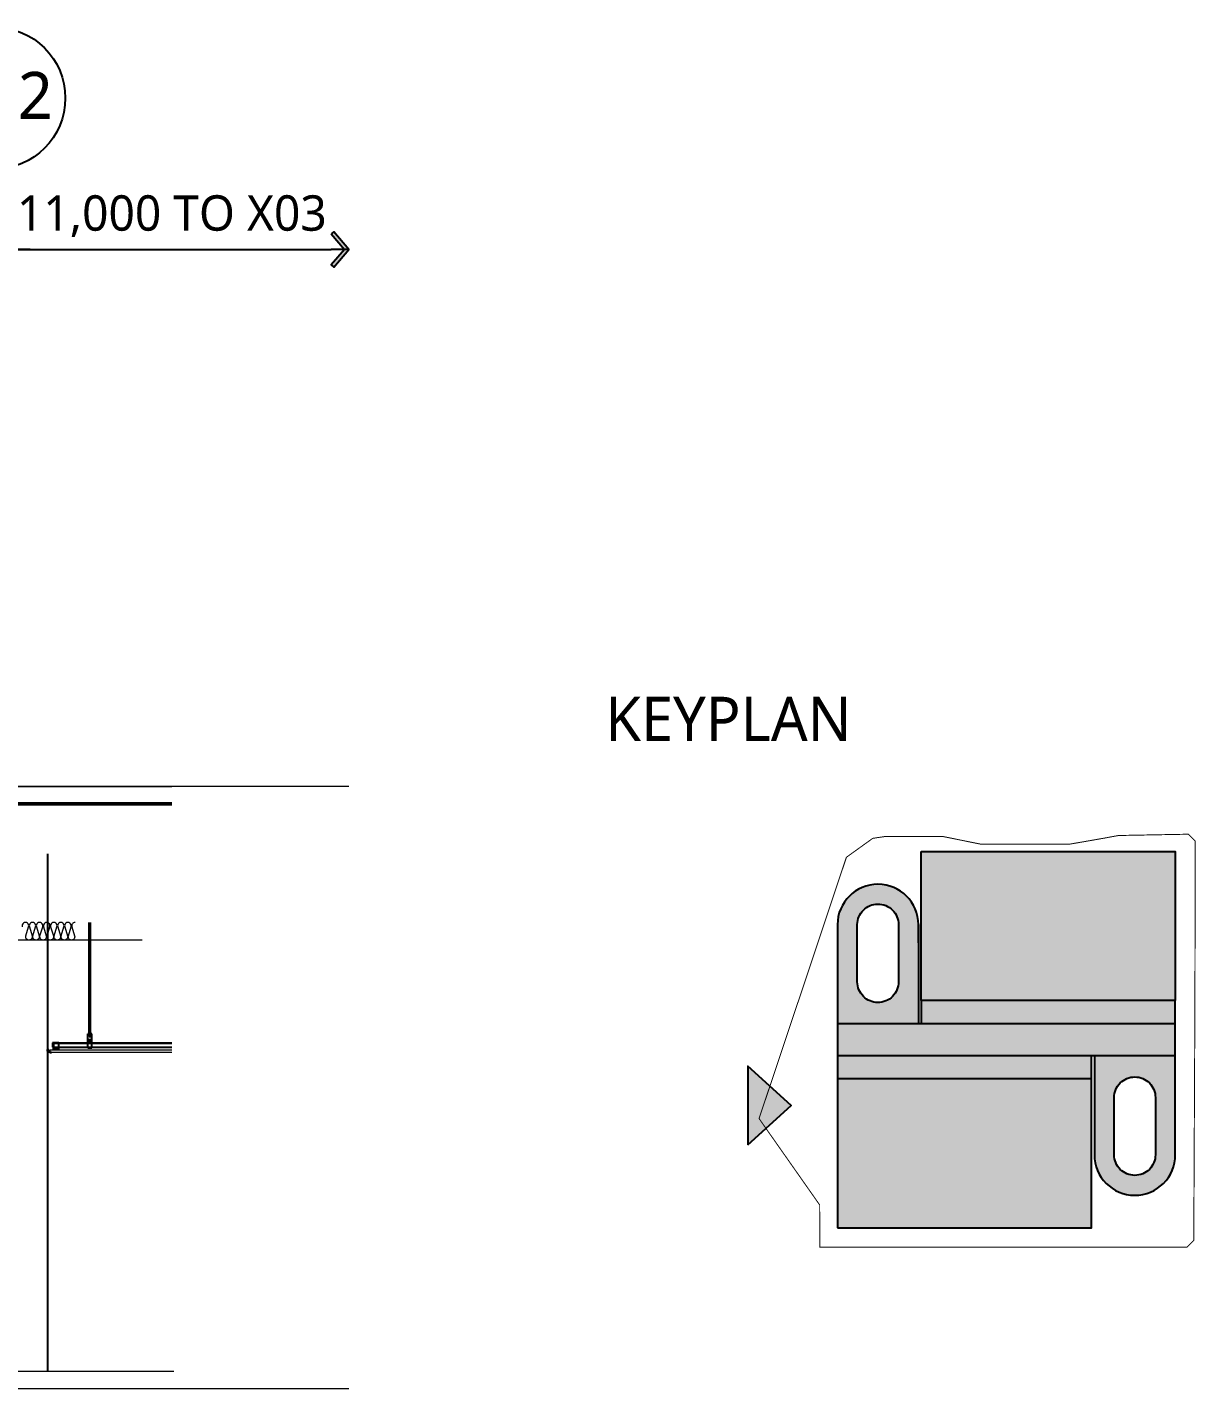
# Model space of a CAD drawing. Header units: millimetres. Extents: x -420989 to -259189, y -1306565 to -1134794.
# Drawn here: x -270149 to -260252, y -1146594 to -1135062 of the extents above; entities that cross this region are included whole.
import ezdxf
from ezdxf.enums import TextEntityAlignment as Align

# ---------------------------------------------------------------- set-up
doc = ezdxf.new("R2010")
doc.units = ezdxf.units.MM
doc.header["$LTSCALE"] = 100
doc.header["$MEASUREMENT"] = 0
for name, pattern in [('CEN', [62, 60, -1, 0, -1]), ('DASHDOTX2', [2, 1, -0.5, 0, -0.5]), ('HID', [2, 1.1, -0.9]), ('PHANTOM', [63.5, 31.75, -6.35, 6.35, -6.35, 6.35, -6.35])]:
    doc.linetypes.add(name, pattern=pattern)
doc.layers.get('0').update_dxf_attribs({"linetype": 'CONTINUOUS'})
for name, color, linetype, lineweight in [('A-AXIS-BUBL', 7, 'CONTINUOUS', 25), ('A-AXIS-LINE', 1, 'CEN', 15), ('A-BOND-LIN1', 4, 'DASHDOTX2', 25), ('A-CONC-LIN1', 2, 'CONTINUOUS', 40), ('A-CONC-LIN2', 7, 'CONTINUOUS', 25), ('A-WAXM-DRYW', 4, 'CONTINUOUS', 25), ('A-XXXX-FIN2', 6, 'CONTINUOUS', 20), ('A-XXXX-INSL2', 8, 'CONTINUOUS', 18), ('A-XXXX-SYMB', 7, 'CONTINUOUS', 25), ('A-XXXX-TXT2', 3, 'CONTINUOUS', 25), ('A-XXXX-WAT1', 9, 'HID', 20)]:
    doc.layers.add(name, color=color, linetype=linetype, lineweight=lineweight)
for name, color, linetype in [('A-DIMS', 7, 'CONTINUOUS'), ('A-MKXS-LEAD', 7, 'CONTINUOUS'), ('CEIL', 8, 'CONTINUOUS'), ('ELE-8', 8, 'CONTINUOUS'), ('FIN', 5, 'CONTINUOUS'), ('색상', 7, 'CONTINUOUS')]:
    doc.layers.add(name, color=color, linetype=linetype)
doc.styles.add('HY울릉도L', font='')
doc.styles.add('맑은고딕', font='malgun.ttf')
doc.styles.get('HY울릉도L').set_extended_font_data('HYwulM')
doc.dimstyles.new('CDIM', dxfattribs={"dimtxt": 3, "dimasz": 1.5, "dimexe": 2, "dimexo": 1, "dimgap": 1, "dimtad": 1, "dimdec": 0, "dimrnd": 0.5, "dimzin": 0, "dimdsep": 32, "dimlunit": 6, "dimtxsty": 'HY울릉도L', "dimblk1": '_CIDOT', "dimblk2": '_CIDOT', "dimsah": 1, "dimcen": 5.5, "dimclrd": 2, "dimclre": 2, "dimclrt": 7, "dimadec": 0, "dimazin": 0, "dimtfac": 1, "dimtdec": 0, "dimtix": 1, "dimtmove": 2, "dimatfit": 1, "dimldrblk": '_CIDOT', "dimfxl": 1, "dimtolj": 1, "dimtzin": 0, "dimlwd": -1, "dimarcsym": 0})

# ---------------------------------------------------------------- blocks, each defined once
blk = doc.blocks.new('_CIDOT')
at = {"color": 0, "linetype": 'ByBlock'}
blk.add_line((2, 0), (-1, 0), dxfattribs=at)
at = {"color": 0, "linetype": 'ByBlock', "const_width": 0.5}
blk.add_lwpolyline([(-0.25, 0, 1), (0.25, 0, 1)], format="xyb", close=True, dxfattribs=at)
blk = doc.blocks.new('*D119')
at = {"layer": 'A-DIMS', "lineweight": -2, "transparency": 16777216}
for p, q in [((-281424, -1138444), (-281424, -1136744)), ((-270424, -1138444), (-270424, -1136744))]:
    blk.add_line(p, q, dxfattribs=at)
at = {"layer": 'A-DIMS', "transparency": 16777216}
blk.add_line((-270574, -1136944), (-281274, -1136944), dxfattribs=at)
at = {"layer": 'A-DIMS', "transparency": 16777216, "xscale": 150, "yscale": 150, "zscale": 150, "rotation": 180}
blk.add_blockref('_CIDOT', (-281424, -1136944), dxfattribs=at)
at = {"layer": 'A-DIMS', "transparency": 16777216, "xscale": 150, "yscale": 150, "zscale": 150}
blk.add_blockref('_CIDOT', (-270424, -1136944), dxfattribs=at)
at = {"layer": 'A-DIMS', "color": 3, "transparency": 16777216, "insert": (-275924, -1136663), "char_height": 300, "attachment_point": 5, "style": '맑은고딕'}
blk.add_mtext('\\A1;11,000', dxfattribs=at)
blk = doc.blocks.new('ARROW2')
blk.add_lwpolyline([(-1.002, 0.87), (-0.262, 0), (-1.002, -0.87), (-0.85, -1), (0, 0), (-0.85, 1)], close=True)
for points in [[(-1.002, 0.87), (-0.85, 1), (-0.262, 0), (0, 0)], [(-0.262, 0), (0, 0), (-1.002, -0.87), (-0.85, -1)]]:
    blk.add_solid(points)
at = {"layer": 'A-XXXX-SYMB'}
blk.add_line((0, 0), (-1.002, 0), dxfattribs=at)
blk = doc.blocks.new('*D144')
at = {"layer": 'A-DIMS', "lineweight": -2, "transparency": 16777216}
blk.add_line((-270424, -1138444), (-270424, -1136744), dxfattribs=at)
at = {"layer": 'A-DIMS', "transparency": 16777216}
blk.add_line((-270274, -1136944), (-267574, -1136944), dxfattribs=at)
at = {"layer": 'A-DIMS', "transparency": 16777216, "xscale": 150, "yscale": 150, "zscale": 150}
blk.add_blockref('ARROW2', (-267424, -1136944), dxfattribs=at)
at = {"layer": 'A-DIMS', "transparency": 16777216, "xscale": 150, "yscale": 150, "zscale": 150, "rotation": 180}
blk.add_blockref('_CIDOT', (-270424, -1136944), dxfattribs=at)
at = {"layer": 'A-DIMS', "color": 3, "transparency": 16777216, "insert": (-268924, -1136663), "char_height": 300, "attachment_point": 5, "style": '맑은고딕'}
blk.add_mtext('\\A1;11,000 TO X03', dxfattribs=at)

msp = doc.modelspace()

# ---------------------------------------------------------------- hatches: boundary and pattern name
h = msp.add_hatch(color=253)
h.dxf.hatch_style = 1
h.paths.add_polyline_path([(-260426, -1142044.2), (-262577.1, -1142044.2), (-262577.1, -1143306.6), (-260426, -1143306.6)])
h.paths.add_polyline_path([(-261135.5, -1143969.1), (-263286.6, -1143969.1), (-263286.6, -1145231.4), (-261135.5, -1145231.4)])
at = {"layer": 'A-MKXS-LEAD'}
h = msp.add_hatch(color=256, dxfattribs=at)
h.dxf.hatch_style = 1
h.paths.add_polyline_path([(-264045.7, -1144528.3), (-263678.6, -1144194.9), (-264045.7, -1143861.6)])
at = {"layer": '색상'}
h = msp.add_hatch(color=254, dxfattribs=at)
h.dxf.hatch_style = 1
h.paths.add_polyline_path([(-262601.4, -1142663.3, 0.4142136), (-262944, -1142320.6, 0.4142136), (-263286.6, -1142663.3), (-263286.6, -1142816.8), (-263286.6, -1143500.4), (-262601.4, -1143500.4)])
h.paths.add_polyline_path([(-262944, -1143322.7, -0.4142136), (-263118.6, -1143148.1), (-263118.6, -1142994.6), (-263118.6, -1142833), (-263118.6, -1142663.3, -0.4142136), (-262944, -1142488.7, -0.4142136), (-262769.5, -1142663.3), (-262769.5, -1142816.8), (-262769.5, -1142978.4), (-262769.5, -1143148.1, -0.4142136)], flags=16)
h.paths.add_polyline_path([(-260426, -1143306.6), (-262577.1, -1143306.6), (-262577.1, -1143500.4), (-260426, -1143500.4)])
h.paths.add_polyline_path([(-260426, -1143500.4), (-263286.6, -1143500.4), (-263286.6, -1143775.2), (-260426, -1143775.2)])
h.paths.add_polyline_path([(-261135.5, -1143775.2), (-263286.6, -1143775.2), (-263286.6, -1143969.1), (-261135.5, -1143969.1)])
h.paths.add_polyline_path([(-260426, -1143775.2), (-261111.3, -1143775.2), (-261111.3, -1144281.1), (-261111.3, -1144612.4, 0.4142136), (-260768.7, -1144955, 0.4142136), (-260426, -1144612.4), (-260426, -1144442.7), (-260426, -1144281.1)])
h.paths.add_polyline_path([(-260594.1, -1144127.5), (-260594.1, -1144281.1), (-260594.1, -1144442.7), (-260594.1, -1144612.4, -0.4142136), (-260768.7, -1144786.9, -0.4142136), (-260943.2, -1144612.4), (-260943.2, -1144458.8), (-260943.2, -1144297.2), (-260943.2, -1144127.5, -0.4142136), (-260768.7, -1143953, -0.4142136)], flags=16)

# ---------------------------------------------------------------- linework, layer by layer
for p, q in [((-263286.6, -1142663.3), (-263286.6, -1142816.8)), ((-262601.4, -1142663.3), (-262601.4, -1143500.4)), ((-262601.4, -1142816.8), (-262601.4, -1142663.3)), ((-263286.6, -1142816.8), (-263286.6, -1143969.1)), ((-262577.1, -1143306.6), (-262577.1, -1143500.4)), ((-260426, -1144281.1), (-260426, -1143306.6)), ((-263286.6, -1143500.4), (-260426, -1143500.4)), ((-260426, -1143775.2), (-263286.6, -1143775.2)), ((-261135.5, -1143969.1), (-261135.5, -1143775.2)), ((-261111.3, -1143775.2), (-261111.3, -1144281.1)), ((-261111.3, -1144281.1), (-261111.3, -1144612.4)), ((-260426, -1144442.7), (-260426, -1144281.1)), ((-260426, -1144612.4), (-260426, -1144442.7))]:
    msp.add_line(p, q)
for points in [[(-262577.1, -1142044.2), (-260426, -1142044.2), (-260426, -1143306.6), (-262577.1, -1143306.6)], [(-263286.6, -1145231.4), (-261135.5, -1145231.4), (-261135.5, -1143969.1), (-263286.6, -1143969.1)]]:
    msp.add_lwpolyline(points, close=True)
for points in [[(-262769.5, -1142663.3), (-262769.5, -1142816.8), (-262769.5, -1142978.4), (-262769.5, -1143148.1, -0.4142136), (-262944, -1143322.7, -0.4142136), (-263118.6, -1143148.1), (-263118.6, -1142994.6), (-263118.6, -1142833), (-263118.6, -1142663.3, -0.4142136), (-262944, -1142488.7, -0.4142136), (-262769.5, -1142663.3)], [(-260594.1, -1144127.5), (-260594.1, -1144281.1), (-260594.1, -1144442.7), (-260594.1, -1144612.4, -0.4142136), (-260768.7, -1144786.9, -0.4142136), (-260943.2, -1144612.4), (-260943.2, -1144458.8), (-260943.2, -1144297.2), (-260943.2, -1144127.5, -0.4142136), (-260768.7, -1143953, -0.4142136), (-260594.1, -1144127.5)]]:
    msp.add_lwpolyline(points, format="xyb", close=True)
for centre, start, end in [((-262944, -1142663.3), 90, 180), ((-262944, -1142663.3), 0, 90), ((-260768.7, -1144612.4), 180, 270), ((-260768.7, -1144612.4), 270, 0)]:
    msp.add_arc(centre, 342.6, start, end)
at = {"layer": 'A-AXIS-BUBL', "ltscale": 0.2}
msp.add_circle((-270426.9, -1135662.4), 600, dxfattribs=at)
at = {"layer": 'A-AXIS-LINE'}
for p, q in [((-267424.4, -1141494.2), (-284424.4, -1141494.2)), ((-267424.4, -1146594.2), (-284424.4, -1146594.2))]:
    msp.add_line(p, q, dxfattribs=at)
at = {"layer": 'A-BOND-LIN1', "color": 1, "linetype": 'PHANTOM', "ltscale": 50, "const_width": 8.08}
msp.add_lwpolyline([(-263620.5, -1143319.7), (-263211.1, -1142092.6), (-262988.1, -1141932.3), (-262879.2, -1141916), (-262686, -1141917.5), (-262530.1, -1141916.7), (-262394, -1141916.6), (-262169.2, -1141962.2), (-262079.3, -1141980.4), (-261322.1, -1141981.7), (-261200.8, -1141960.9), (-261033.1, -1141931.5), (-260906.3, -1141908.2), (-260314.5, -1141897.2), (-260256.3, -1141955.9), (-260256.4, -1141972.5), (-260256.5, -1141994.5), (-260256.9, -1142054.1), (-260259.5, -1143320.5), (-260269.2, -1145338.2), (-260326.9, -1145395), (-263435.4, -1145395), (-263437.8, -1145036.7), (-263950.8, -1144305.8), (-263739.8, -1143673.8), (-263650.8, -1143407), (-263621.6, -1143319.7)], close=True, dxfattribs=at)
at = {"layer": 'A-CONC-LIN1'}
msp.add_line((-281724.4, -1141644.2), (-268924.4, -1141644.2), dxfattribs=at)
at = {"layer": 'A-CONC-LIN2'}
msp.add_lwpolyline([(-268924.4, -1141634.2), (-281699.4, -1141634.2), (-281714.4, -1141619.2), (-281714.4, -1140469.2), (-281739.4, -1140464.2)], dxfattribs=at)
at = {"layer": 'A-MKXS-LEAD'}
msp.add_lwpolyline([(-264045.7, -1144528.3), (-263678.6, -1144194.9), (-264045.7, -1143861.6)], close=True, dxfattribs=at)
at = {"layer": 'A-WAXM-DRYW'}
msp.add_line((-269974.4, -1146444.2), (-269974.4, -1142064.2), dxfattribs=at)
at = {"layer": 'A-XXXX-FIN2'}
for p, q in [((-281694.4, -1141494.2), (-268924.4, -1141494.2)), ((-269955.6, -1143722.2), (-268924.4, -1143722.2)), ((-269955.6, -1143744.2), (-269955.6, -1143722.2)), ((-269955.6, -1143744.2), (-268924.4, -1143744.2)), ((-281824.4, -1146444.2), (-268908.4, -1146444.2))]:
    msp.add_line(p, q, dxfattribs=at)
at = {"layer": 'A-XXXX-INSL2'}
msp.add_line((-269174.4, -1142794.2), (-271674.4, -1142794.2), dxfattribs=at)
msp.add_lwpolyline([(-269744.4, -1142644.2, 0.509267), (-269770.9, -1142680.6), (-269747.9, -1142757.9, -1.37259), (-269800.9, -1142757.9), (-269777.9, -1142680.6, 1.37259), (-269830.9, -1142680.6), (-269807.9, -1142757.9, -1.37259), (-269860.9, -1142757.9), (-269837.9, -1142680.6, 1.37259), (-269890.9, -1142680.6), (-269867.9, -1142757.9, -1.37259), (-269920.9, -1142757.9), (-269897.9, -1142680.6, 1.37259), (-269950.9, -1142680.6), (-269927.9, -1142757.9, -1.37259), (-269980.9, -1142757.9), (-269957.9, -1142680.6, 1.37259), (-270010.9, -1142680.6), (-269987.9, -1142757.9, -1.37259), (-270040.9, -1142757.9), (-270017.9, -1142680.6, 1.37259), (-270070.9, -1142680.6), (-270047.9, -1142757.9, -1.37259), (-270100.9, -1142757.9), (-270077.9, -1142680.6, 1.37259), (-270130.9, -1142680.6), (-270107.9, -1142757.9, -1.37259), (-270160.9, -1142757.9), (-270137.9, -1142680.6, 1.37259), (-270190.9, -1142680.6)], format="xyb", dxfattribs=at)
at = {"layer": 'A-XXXX-WAT1', "ltscale": 50}
msp.add_lwpolyline([(-281739.4, -1140464.2), (-281719.4, -1140472.2), (-281719.4, -1141621.3), (-281701.5, -1141639.2), (-268924.4, -1141639.2)], dxfattribs=at)
at = {"layer": 'CEIL', "color": 9}
for p, q in [((-269962.8, -1143728.1), (-269984.5, -1143728.1)), ((-269974.4, -1143714.2), (-269972.4, -1143714.2)), ((-269974.4, -1143714.2), (-269972.4, -1143714.2)), ((-269972.4, -1143737.2), (-269972.4, -1143714.2)), ((-269972.4, -1143737.2), (-269972.4, -1143714.2)), ((-269974.4, -1143739.2), (-269958.8, -1143739.2)), ((-269974.4, -1143739.2), (-269958.8, -1143739.2)), ((-269972.4, -1143737.2), (-269956.8, -1143737.2)), ((-269972.4, -1143737.2), (-269956.8, -1143737.2)), ((-269958.8, -1143746.2), (-269958.8, -1143739.2)), ((-269958.8, -1143746.2), (-269958.8, -1143739.2)), ((-269958.8, -1143746.2), (-269943.8, -1143746.2)), ((-269958.8, -1143746.2), (-269943.8, -1143746.2)), ((-269956.8, -1143744.2), (-269956.8, -1143737.2)), ((-269956.8, -1143744.2), (-269956.8, -1143737.2)), ((-269956.8, -1143744.2), (-269943.8, -1143744.2)), ((-269956.8, -1143744.2), (-269943.8, -1143744.2)), ((-269956.8, -1143744.2), (-269943.8, -1143744.2)), ((-269943.8, -1143746.2), (-269943.8, -1143744.2)), ((-269943.8, -1143746.2), (-269943.8, -1143744.2))]:
    msp.add_line(p, q, dxfattribs=at)
at = {"layer": 'ELE-8'}
for p, q in [((-269623.4, -1143610.7), (-269623.4, -1142644.2)), ((-269613.4, -1143610.7), (-269613.4, -1142644.2)), ((-269600.9, -1143589.2), (-269635.9, -1143589.2)), ((-269635.9, -1143709.2), (-269635.9, -1143589.2)), ((-269600.9, -1143591.2), (-269635.9, -1143591.2)), ((-269630.4, -1143593.2), (-269630.4, -1143587.2)), ((-269606.4, -1143587.2), (-269630.4, -1143587.2)), ((-269606.4, -1143593.2), (-269630.4, -1143593.2)), ((-269606.4, -1143593.2), (-269630.4, -1143593.2)), ((-269628.4, -1143580.2), (-269627.4, -1143579.2)), ((-269628.4, -1143587.2), (-269628.4, -1143580.2)), ((-269628.4, -1143587.2), (-269628.4, -1143580.2)), ((-269628.4, -1143600.2), (-269628.4, -1143593.2)), ((-269628.4, -1143600.2), (-269627.4, -1143601.2)), ((-269609.4, -1143579.2), (-269627.4, -1143579.2)), ((-269609.4, -1143601.2), (-269627.4, -1143601.2)), ((-269625.1, -1143579.2), (-269623.4, -1143580.9)), ((-269625.1, -1143587.2), (-269623.4, -1143585.6)), ((-269625.1, -1143593.2), (-269623.4, -1143594.9)), ((-269625.1, -1143601.2), (-269623.4, -1143599.6)), ((-269621.7, -1143579.2), (-269623.4, -1143580.9)), ((-269621.7, -1143587.2), (-269623.4, -1143585.6)), ((-269621.7, -1143593.2), (-269623.4, -1143594.9)), ((-269623.4, -1143610.7), (-269623.4, -1143593.2)), ((-269621.7, -1143601.2), (-269623.4, -1143599.6)), ((-269623.4, -1143610.7), (-269613.4, -1143610.7)), ((-269623.4, -1143610.7), (-269622.4, -1143611.7)), ((-269622.4, -1143611.7), (-269614.4, -1143611.7)), ((-269618.4, -1143601.2), (-269618.4, -1143593.2)), ((-269618.4, -1143601.2), (-269618.4, -1143593.2)), ((-269615.1, -1143579.2), (-269613.4, -1143580.9)), ((-269615.1, -1143587.2), (-269613.4, -1143585.6)), ((-269615.1, -1143593.2), (-269613.4, -1143594.9)), ((-269615.1, -1143593.2), (-269613.4, -1143594.9)), ((-269615.1, -1143601.2), (-269613.4, -1143599.6)), ((-269613.4, -1143610.7), (-269614.4, -1143611.7)), ((-269611.7, -1143579.2), (-269613.4, -1143580.9)), ((-269611.7, -1143587.2), (-269613.4, -1143585.6)), ((-269611.7, -1143593.2), (-269613.4, -1143594.9)), ((-269613.4, -1143610.7), (-269613.4, -1143593.2)), ((-269611.7, -1143593.2), (-269613.4, -1143594.9)), ((-269611.7, -1143601.2), (-269613.4, -1143599.6)), ((-269609.4, -1143579.2), (-269608.4, -1143580.2)), ((-269609.4, -1143601.2), (-269608.4, -1143600.2)), ((-269609.4, -1143601.2), (-269608.4, -1143600.2)), ((-269608.4, -1143587.2), (-269608.4, -1143580.2)), ((-269608.4, -1143587.2), (-269608.4, -1143580.2)), ((-269608.4, -1143600.2), (-269608.4, -1143593.2)), ((-269606.4, -1143593.2), (-269606.4, -1143587.2)), ((-269600.9, -1143709.2), (-269600.9, -1143589.2)), ((-269600.9, -1143639.2), (-269635.9, -1143639.2)), ((-269600.9, -1143709.2), (-269635.9, -1143709.2))]:
    msp.add_line(p, q, dxfattribs=at)
msp.add_circle((-269618.4, -1143654), 6.1, dxfattribs=at)
at = {"layer": 'FIN', "color": 8}
for p, q in [((-269935.6, -1143665.2), (-268924.4, -1143665.2)), ((-269925.6, -1143665.2), (-269935.6, -1143665.2)), ((-269935.6, -1143665.2), (-269935.6, -1143702.2)), ((-269935.6, -1143666.2), (-268924.4, -1143666.2)), ((-269925.6, -1143666.2), (-269935.6, -1143666.2)), ((-269935.6, -1143701.2), (-268924.4, -1143701.2)), ((-269935.6, -1143701.2), (-269916.7, -1143701.2)), ((-269935.6, -1143702.2), (-268924.4, -1143702.2)), ((-269935.6, -1143702.2), (-269915.6, -1143702.2)), ((-269917, -1143702.2), (-269935.6, -1143702.2)), ((-269880.6, -1143664.2), (-269925.6, -1143664.2)), ((-269925.6, -1143664.2), (-269925.6, -1143696)), ((-269925.6, -1143696), (-269915.6, -1143701.9)), ((-269915.6, -1143703.2), (-269925.6, -1143703.2)), ((-269925.6, -1143722.2), (-269925.6, -1143703.2)), ((-269915.6, -1143704.2), (-269924.6, -1143704.2)), ((-269924.6, -1143704.2), (-269924.6, -1143721.2)), ((-269924.6, -1143714.1), (-269881.6, -1143714.1)), ((-269924.6, -1143721.2), (-269917.4, -1143721.2)), ((-269917.4, -1143721.2), (-269914.4, -1143716)), ((-269914.4, -1143718), (-269916.8, -1143722.2)), ((-269915.6, -1143701.9), (-269915.6, -1143704.2)), ((-269914.4, -1143716), (-269911.4, -1143721.2)), ((-269912, -1143722.2), (-269914.4, -1143718)), ((-269911.4, -1143721.2), (-269894.9, -1143721.2)), ((-269894.9, -1143721.2), (-269891.9, -1143716)), ((-269891.9, -1143718), (-269894.3, -1143722.2)), ((-269891.9, -1143716), (-269888.9, -1143721.2)), ((-269889.5, -1143722.2), (-269891.9, -1143718)), ((-269890.6, -1143701.9), (-269880.6, -1143696)), ((-269890.6, -1143704.2), (-269890.6, -1143701.9)), ((-269880.6, -1143703.2), (-269890.6, -1143703.2)), ((-269881.6, -1143704.2), (-269890.6, -1143704.2)), ((-269888.9, -1143721.2), (-269881.6, -1143721.2)), ((-269881.6, -1143721.2), (-269881.6, -1143704.2)), ((-269880.6, -1143696), (-269880.6, -1143664.2)), ((-269880.6, -1143722.2), (-269880.6, -1143703.2))]:
    msp.add_line(p, q, dxfattribs=at)

# ---------------------------------------------------------------- texts
at = {"ltscale": 100, "style": '맑은고딕'}
msp.add_text('KEYPLAN', height=375, dxfattribs=at).set_placement((-265252.7, -1141220.8), align=Align.BOTTOM_LEFT)
at = {"layer": 'A-XXXX-TXT2', "ltscale": 0.2, "style": '맑은고딕'}
msp.add_text('X02', height=400, dxfattribs=at).set_placement((-270381.7, -1135640.3), align=Align.MIDDLE)

# ---------------------------------------------------------------- dimensions: what is measured, and where the dimension line sits
at = {"layer": 'A-DIMS'}
dim = msp.add_linear_dim(base=(-267424.4, -1136944.2), p1=(-270424.4, -1138544.2), p2=(-267424.4, -1138544.2), text='11,000 TO X03', dimstyle='CDIM', override={"dimscale": 100, "dimtxsty": '맑은고딕', "dimblk2": 'ARROW2', "dimse2": 1, "dimclrd": 256, "dimclre": 256, "dimclrt": 3}, dxfattribs=at)
dim.commit()
dim.dimension.update_dxf_attribs({"geometry": '*D144', "text_midpoint": (-268924.4, -1136663.3)})
dim = msp.add_linear_dim(base=(-281424.4, -1136944.2), p1=(-270424.4, -1138544.2), p2=(-281424.4, -1138544.2), angle=180, dimstyle='CDIM', override={"dimscale": 100, "dimtxsty": '맑은고딕', "dimclrd": 256, "dimclre": 256, "dimclrt": 3}, dxfattribs=at)
dim.commit()
dim.dimension.update_dxf_attribs({"geometry": '*D119', "text_midpoint": (-275924.4, -1136663.3)})

doc.saveas('drawing.dxf')
